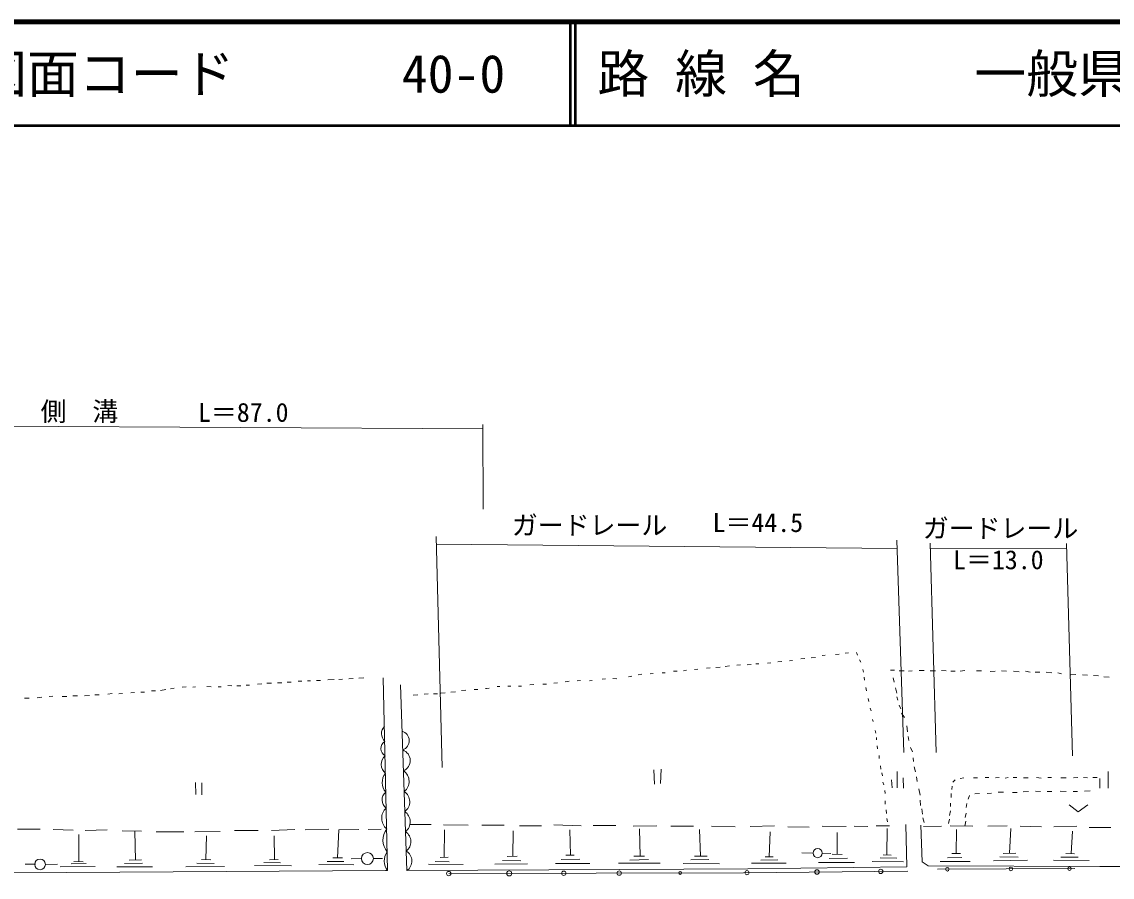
# Model space of a CAD drawing. Units: millimetres at full size, sheet at 1:1000; details may follow other scales. Extents: x 40000 to 680000, y 20000 to 380000.
# Drawn here: x 124878 to 230024, y 297537 to 380000 of the extents above; entities that cross this region are included whole.
import ezdxf
from ezdxf.enums import TextEntityAlignment as Align

# ---------------------------------------------------------------- set-up
doc = ezdxf.new("R2010")
doc.units = ezdxf.units.MM
doc.header["$LTSCALE"] = 1000
for name, color, linetype, lineweight in [('M-BGD', 7, 'Continuous', 13), ('M-STR-HTXT', 7, 'Continuous', 13), ('M-TTL', 2, 'Continuous', 140), ('M-TTL-LINE', 7, 'Continuous', 50)]:
    doc.layers.add(name, color=color, linetype=linetype, lineweight=lineweight)
doc.layers.add('M-TTL-TXT', color=7, linetype='Continuous')
doc.styles.add('ＭＳ ゴシック', font='')
doc.styles.get('ＭＳ ゴシック').set_extended_font_data('MS Gothic')

msp = doc.modelspace()

# ---------------------------------------------------------------- linework, layer by layer
at = {"layer": 'M-BGD'}
for p, q in [((200012, 318583), (200369, 318627)), ((200995, 318687), (201403, 318714)), ((202072, 318905), (202333, 318931)), ((203350, 319000), (203707, 319035)), ((204272, 319131), (204584, 319174)), ((205358, 319209), (205462, 318948)), ((189747, 317575), (190057, 317589)), ((190900, 317678), (191269, 317708)), ((191816, 317737), (192215, 317796)), ((192688, 317855), (193116, 317915)), ((193825, 317974), (194180, 318003)), ((194830, 318018), (195200, 318048)), ((195658, 318107), (195953, 318121)), ((196781, 318181), (197121, 318210)), ((197796, 318305), (198170, 318331)), ((198900, 318401), (199204, 318435)), ((205671, 318479), (205793, 318279)), ((205967, 317566), (206027, 317288)), ((153295, 316509), (153679, 316509)), ((154388, 316568), (154994, 316583)), ((155437, 316583), (155792, 316627)), ((156398, 316657), (156826, 316686)), ((157388, 316731), (157846, 316760)), ((178440, 316467), (178761, 316502)), ((179610, 316481), (179876, 316511)), ((180837, 316629), (181162, 316659)), ((181886, 316688), (182255, 316673)), ((183378, 316865), (183689, 316910)), ((184324, 317043), (184664, 317102)), ((185462, 317131), (185772, 317161)), ((186614, 317250), (186925, 317235)), ((187708, 317383), (188077, 317397)), ((188698, 317427), (188979, 317486)), ((206097, 316819), (206149, 316532)), ((208640, 317488), (209017, 317488)), ((208992, 316332), (208892, 316759)), ((209495, 317438), (209972, 317438)), ((210374, 317387), (210751, 317438)), ((211404, 317463), (211881, 317463)), ((212459, 317438), (212986, 317438)), ((213564, 317463), (214016, 317438)), ((214468, 317412), (214870, 317412)), ((215373, 317412), (215800, 317463)), ((216930, 317438), (217433, 317438)), ((218261, 317362), (218739, 317387)), ((219342, 317438), (219819, 317387)), ((220522, 317412), (221050, 317337)), ((221678, 317387), (222105, 317312)), ((222582, 317287), (223034, 317287)), ((223662, 317312), (224190, 317237)), ((224768, 317237), (225144, 317136)), ((226049, 317061), (226526, 317086)), ((227154, 317036), (227631, 317010)), ((228209, 316985), (228712, 316935)), ((229214, 316860), (229716, 316835)), ((137370, 315510), (137772, 315510)), ((138249, 315535), (138752, 315636)), ((139229, 315711), (139581, 315761)), ((140336, 315859), (140720, 315874)), ((141355, 315859), (141636, 315888)), ((142730, 315933), (143143, 315903)), ((143808, 315903), (144104, 315888)), ((144739, 316021), (145123, 315992)), ((145611, 315977), (146010, 315977)), ((146527, 316036), (146837, 316051)), ((147606, 316154), (148034, 316169)), ((148492, 316228), (148965, 316228)), ((149542, 316258), (149941, 316258)), ((150458, 316332), (150842, 316346)), ((151536, 316435), (151891, 316435)), ((152423, 316465), (152704, 316465)), ((167265, 315519), (167692, 315569)), ((168496, 315619), (168848, 315644)), ((170712, 315920), (170964, 315911)), ((171755, 315937), (172042, 315937)), ((172764, 315946), (173050, 315946)), ((173867, 316076), (174267, 316102)), ((175119, 316154), (175476, 316154)), ((176180, 316250), (176527, 316267)), ((177283, 316380), (177649, 316433)), ((206271, 315819), (206340, 315506)), ((209268, 315277), (209143, 315805)), ((125137, 314782), (125589, 314782)), ((126368, 314832), (126820, 314907)), ((127523, 314958), (127875, 314983)), ((128754, 314958), (129231, 314958)), ((129809, 315008), (130261, 315008)), ((130939, 315008), (131392, 315058)), ((131919, 315133), (132346, 315133)), ((133175, 315184), (133577, 315234)), ((134230, 315209), (134582, 315259)), ((135386, 315309), (135737, 315334)), ((136365, 315385), (136717, 315385)), ((162618, 315092), (163070, 315117)), ((163673, 315167), (164050, 315217)), ((164577, 315217), (164954, 315217)), ((165281, 315267), (165708, 315318)), ((166235, 315368), (166687, 315393)), ((206505, 314750), (206566, 314489)), ((209344, 314599), (209268, 314925)), ((206696, 313843), (206770, 313562)), ((209645, 313770), (209495, 314122)), ((209997, 312916), (209721, 313343)), ((206918, 312734), (206977, 312542)), ((207154, 311685), (207228, 311434)), ((210273, 311559), (210223, 312137)), ((207306, 310988), (207306, 310770)), ((207358, 310197), (207393, 309910)), ((210399, 310705), (210349, 311107)), ((207549, 309275), (207558, 308971)), ((210766, 309633), (210565, 310035)), ((207697, 308276), (207723, 307963)), ((210866, 308703), (210841, 309055)), ((211042, 307698), (210916, 308176)), ((185828, 307893), (185903, 306511)), ((186531, 307943), (186481, 306561)), ((207799, 307600), (207860, 307322)), ((209273, 307735), (209288, 306139)), ((209879, 307100), (209894, 306110)), ((211218, 306769), (211142, 307196)), ((215348, 307063), (215724, 307113)), ((216654, 307113), (217031, 307113)), ((217784, 307138), (218136, 307138)), ((218764, 307113), (219116, 307138)), ((219718, 307088), (219995, 307163)), ((220472, 307163), (220824, 307163)), ((221477, 307113), (221929, 307113)), ((222733, 307138), (223185, 307088)), ((223813, 307138), (224165, 307138)), ((225069, 307113), (225572, 307113)), ((226300, 307113), (226702, 307163)), ((227255, 307138), (227631, 307113)), ((228159, 307138), (228561, 307138)), ((228826, 307052), (228826, 306111)), ((229623, 307737), (229623, 306123)), ((141622, 306664), (141647, 305509)), ((142250, 306639), (142250, 305484)), ((207921, 306687), (207990, 306435)), ((208756, 306908), (208815, 306139)), ((211494, 305438), (211368, 306066)), ((214569, 305983), (214594, 306309)), ((214644, 306686), (214895, 306937)), ((208103, 305879), (208129, 305618)), ((211544, 304458), (211494, 304960)), ((214493, 305204), (214493, 305606)), ((216126, 305053), (216277, 305405)), ((216779, 305581), (217232, 305606)), ((217960, 305606), (218387, 305631)), ((219040, 305731), (219543, 305731)), ((220422, 305706), (220874, 305706)), ((221452, 305757), (221954, 305807)), ((222632, 305832), (223110, 305807)), ((223738, 305807), (224215, 305807)), ((224994, 305832), (225572, 305807)), ((226250, 305807), (226677, 305807)), ((227355, 305832), (227908, 305857)), ((208147, 304888), (208147, 304584)), ((208242, 304019), (208260, 303671)), ((211745, 303604), (211670, 304131)), ((214343, 303496), (214418, 303923)), ((214418, 304350), (214443, 304676)), ((215950, 304249), (216001, 304651)), ((208303, 303184), (208355, 302871)), ((211896, 302800), (211770, 303252)), ((214242, 302717), (214343, 303119)), ((215823, 302458), (215900, 302943)), ((215850, 303295), (215950, 303722)), ((124472, 302176), (126657, 302151)), ((127913, 302126), (129822, 302076)), ((130978, 302050), (133113, 302101)), ((134570, 302000), (136429, 301975)), ((135845, 299188), (135771, 301984)), ((137836, 301900), (140499, 301925)), ((141558, 301922), (143995, 301947)), ((145402, 302048), (147662, 302048)), ((148944, 302048), (151204, 302123)), ((152209, 302098), (154470, 302173)), ((155312, 299401), (155450, 302098)), ((155450, 302098), (157384, 302148)), ((158263, 302123), (159544, 302173)), ((162338, 302624), (164347, 302624)), ((165553, 302599), (167914, 302549)), ((165613, 299454), (165641, 302091)), ((169246, 302549), (171406, 302549)), ((172221, 299543), (172273, 301991)), ((172863, 302473), (174998, 302499)), ((176179, 302599), (178817, 302499)), ((177774, 299655), (177724, 302116)), ((179972, 302524), (182158, 302524)), ((183841, 302448), (186127, 302473)), ((184506, 299579), (184456, 302192)), ((187476, 302450), (189662, 302450)), ((190309, 299554), (190234, 302141)), ((191370, 302450), (193681, 302400)), ((195113, 302425), (197474, 302475)), ((196959, 299506), (197047, 301915)), ((198730, 302400), (200815, 302375)), ((202046, 302450), (204382, 302425)), ((203505, 299728), (203490, 301841)), ((205136, 302450), (206467, 302425)), ((207271, 302475), (208552, 302501)), ((208307, 299676), (208322, 302240)), ((211842, 302416), (213550, 302466)), ((214404, 302491), (216590, 302441)), ((214982, 299828), (215007, 302139)), ((218021, 302466), (219880, 302491)), ((220107, 299841), (220257, 302215)), ((221136, 302441), (223221, 302390)), ((224402, 302390), (226613, 302441)), ((226060, 299813), (226186, 301963)), ((227793, 302340), (229878, 302315)), ((130377, 299031), (130363, 301655)), ((142626, 299238), (142677, 301536)), ((149259, 299240), (149208, 301536)), ((200110, 299874), (201145, 299844)), ((202046, 299859), (202888, 299830)), ((203017, 299743), (203992, 299713)), ((207923, 299684), (208706, 299669)), ((214555, 299828), (215384, 299828)), ((219504, 299828), (220734, 299853)), ((225558, 299828), (226387, 299803)), ((125206, 298803), (126211, 298788)), ((127186, 298773), (128324, 298788)), ((129640, 298840), (131073, 298869)), ((129891, 299046), (130807, 299017)), ((134789, 298848), (136522, 298873)), ((135216, 299175), (136422, 299200)), ((141747, 298898), (143430, 298848)), ((142200, 299250), (143104, 299225)), ((147324, 298672), (150891, 298647)), ((148228, 298949), (149836, 298923)), ((148756, 299225), (149610, 299250)), ((153504, 298773), (156895, 298723)), ((154333, 299049), (155940, 299049)), ((154885, 299401), (155815, 299401)), ((156639, 299322), (157673, 299351)), ((158782, 299337), (159653, 299351)), ((164084, 298800), (167425, 298750)), ((164737, 299052), (166093, 299027)), ((165214, 299428), (165993, 299479)), ((170489, 298800), (173654, 298826)), ((171243, 299152), (173001, 299127)), ((171695, 299529), (172650, 299554)), ((176342, 298851), (179658, 298851)), ((176895, 299228), (178678, 299278)), ((177347, 299655), (178151, 299655)), ((182421, 298876), (186441, 298901)), ((183502, 299177), (185310, 299228)), ((183903, 299579), (184933, 299579)), ((188651, 298851), (192168, 298826)), ((189380, 299202), (191113, 299228)), ((189731, 299554), (190962, 299554)), ((195245, 298886), (198599, 298886)), ((196146, 299181), (197771, 299211)), ((196545, 299506), (197343, 299506)), ((201702, 298959), (205160, 298945)), ((202736, 299344), (204510, 299373)), ((206889, 299048), (209903, 299019)), ((207642, 299403), (209268, 299358)), ((213424, 299049), (216313, 299049)), ((214128, 299401), (215509, 299426)), ((218574, 299125), (221865, 299175)), ((219202, 299502), (220961, 299451)), ((224377, 299175), (227793, 299150)), ((225055, 299451), (226738, 299477)), ((128591, 298544), (131945, 298574)), ((134035, 298522), (137477, 298547)), ((140692, 298547), (144410, 298572)), ((213189, 298302), (226414, 298361))]:
    msp.add_line(p, q, dxfattribs=at)
for points in [[(159963, 298181), (160154, 298178), (159739, 316750)], [(161405, 316067), (162003, 298174), (182537, 298288), (194878, 298331), (210209, 298545), (210124, 302601)], [(169600, 315729), (169695, 315729), (169930, 315772)], [(225885, 304519), (226735, 303827), (227660, 304528)], [(211575, 302547), (211701, 299005), (212279, 298628), (228833, 298578)], [(69265, 297537), (83106, 297713), (159963, 298181)], [(166048, 297886), (194479, 297965), (210304, 298116)], [(228833, 298578), (246105, 298575), (270671, 298569)]]:
    msp.add_lwpolyline(points, dxfattribs=at)
for centre, radius in [((158205, 299337), 576), ((201617, 299859), 441), ((126639, 298773), 515), ((166048, 297886), 215), ((171882, 297902), 240), ((177142, 297917), 213), ((182486, 297932), 216), ((188366, 297948), 136), ((194807, 297969), 199), ((201560, 298033), 218), ((207709, 298091), 211), ((214130, 298306), 174), ((220258, 298333), 174), ((225902, 298359), 168)]:
    msp.add_circle(centre, radius, dxfattribs=at)
for centre, radius, start, end in [((160595, 311371), 1032, 136.70334, 225.85769), ((161274, 310696), 959, 290.78355, 73.04386), ((160321, 309945), 817, 123.03771, 239.52332), ((160673, 308410), 1130, 132.64494, 229.91609), ((161250, 308780), 1082, 293.48118, 70.34623), ((161028, 306663), 1397, 140.8202, 221.74083), ((160990, 306761), 1238, 307.78716, 56.04025), ((160556, 304982), 944, 127.22437, 235.33666), ((161131, 304801), 1160, 305.98148, 57.84593), ((160917, 303216), 1336, 132.17389, 230.38714), ((161099, 302865), 1227, 309.3877, 54.43971), ((161462, 301115), 1760, 142.52345, 220.03759), ((161258, 300962), 1138, 306.82252, 57.00489), ((161314, 299107), 1486, 143.87923, 218.6818), ((161398, 299093), 1100, 303.33953, 60.48787)]:
    msp.add_arc(centre, radius, start, end, dxfattribs=at)
at = {"layer": 'M-STR-HTXT'}
for p, q in [((103283, 341129), (169330, 340753)), ((169328, 341179), (169370, 333023)), ((165418, 308097), (164837, 330384)), ((164856, 329647), (209292, 329221)), ((209920, 309549), (209267, 330021)), ((213042, 309549), (212461, 329731)), ((212475, 329265), (225625, 329185)), ((225610, 329697), (226208, 309241))]:
    msp.add_line(p, q, dxfattribs=at)
at = {"layer": 'M-TTL'}
msp.add_line((680000, 380000), (40000, 380000), dxfattribs=at)
at = {"layer": 'M-TTL-LINE'}
for p, q in [((177750, 380000), (177750, 370000)), ((178250, 380000), (178250, 370000)), ((40000, 370000), (680000, 370000))]:
    msp.add_line(p, q, dxfattribs=at)

# ---------------------------------------------------------------- texts
at = {"layer": 'M-STR-HTXT', "style": 'ＭＳ ゴシック'}
for s, p in [('側\u3000溝', (130434, 340974)), ('L＝87.0', (146232, 340884)), ('ガードレール', (179625, 330006)), ('L＝44.5', (195853, 330262)), ('ガードレール', (219255, 329707)), ('L＝13.0', (219042, 326675))]:
    msp.add_text(s, height=1833, dxfattribs=at).set_placement(p, align=Align.BOTTOM_CENTER)
at = {"layer": 'M-TTL-TXT', "style": 'ＭＳ ゴシック'}
for s, p in [('図面コード', (120380, 375000)), ('40-0', (161521, 375000)), ('路 線 名', (180380, 375000)), ('一般県道三田尻港徳地線', (216734, 375000))]:
    msp.add_text(s, height=3666, dxfattribs=at).set_placement(p, align=Align.MIDDLE_LEFT)

doc.saveas('drawing.dxf')
